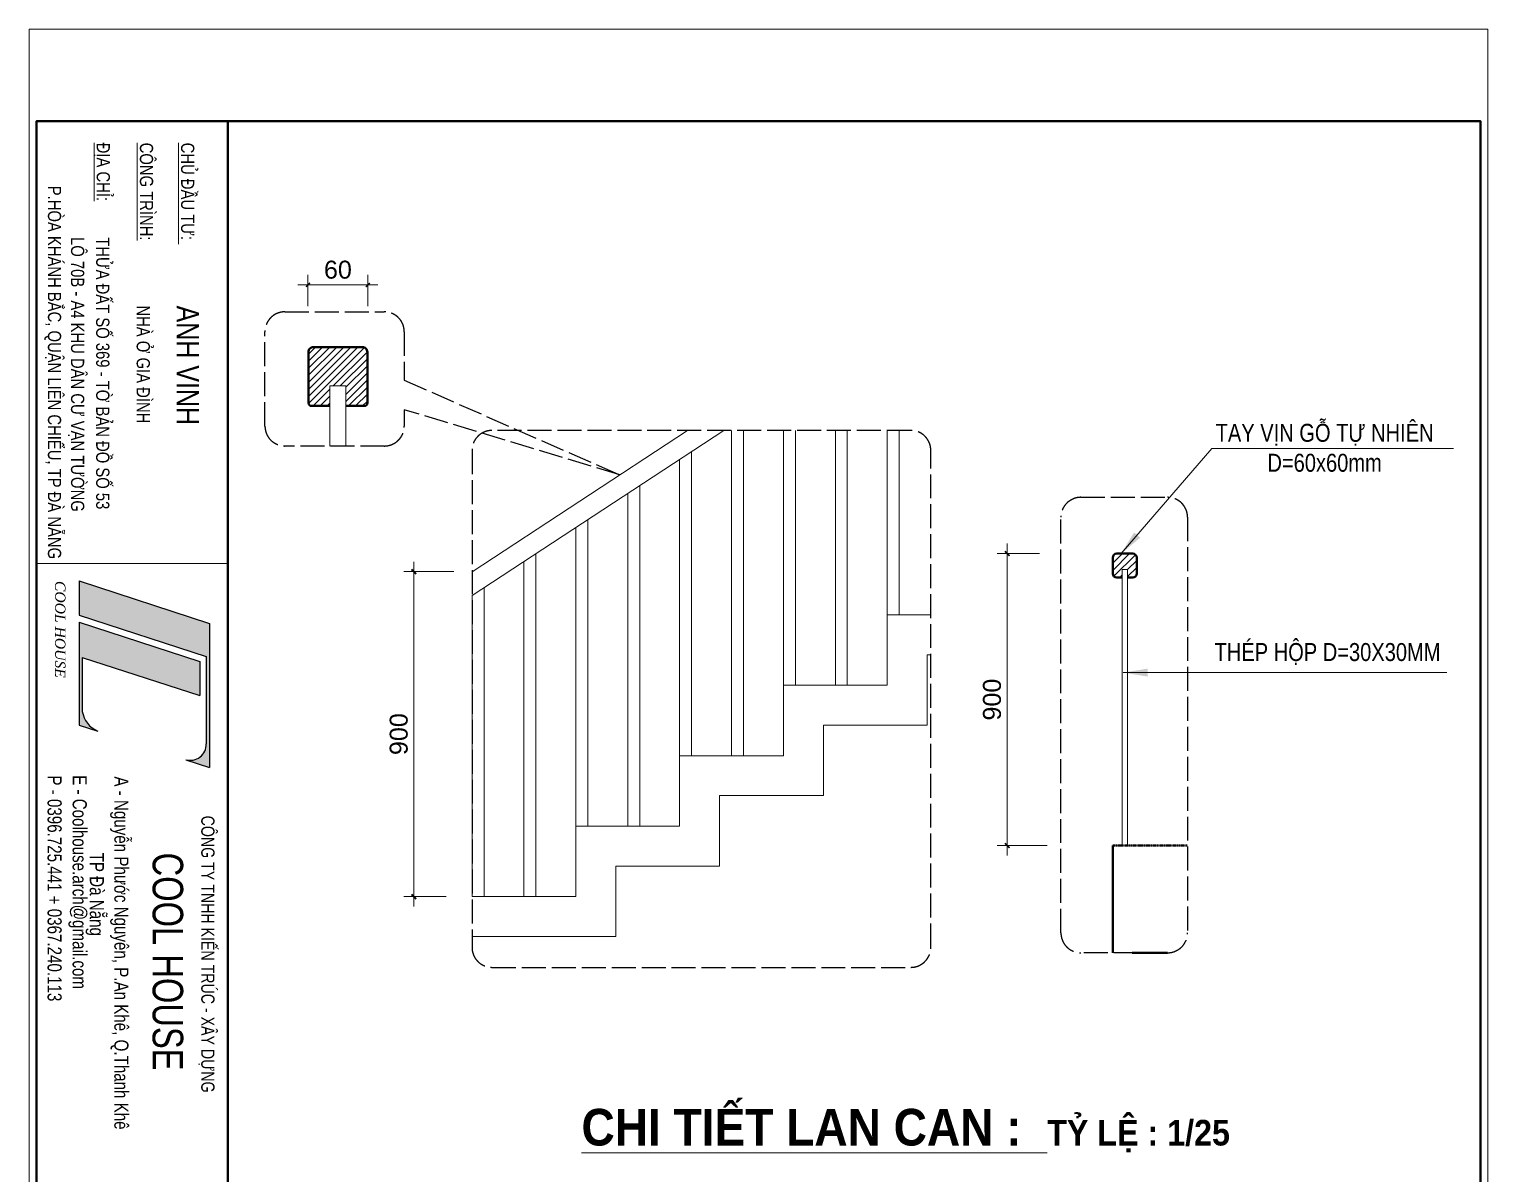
# Model space of a CAD drawing. Header units: inches. Extents: x 921646 to 2157952, y -92667 to 262089.
# Drawn here: x 2027930 to 2042544, y 27203 to 38673 of the extents above; entities that cross this region are included whole.
import ezdxf

# ---------------------------------------------------------------- set-up
doc = ezdxf.new("R2010")
doc.units = ezdxf.units.IN
doc.header["$MEASUREMENT"] = 0
doc.linetypes.add('ACAD_ISO02W100', pattern=[15, 12, -3])
doc.linetypes.add('DASHDOTX2', pattern=[2, 1, -0.5, 0, -0.5])
doc.layers.get('0').update_dxf_attribs({"lineweight": 9})
doc.layers.get('DEFPOINTS').update_dxf_attribs({"lineweight": 9})
for name, color, linetype, lineweight in [('09-DIMOUT', 251, 'Continuous', 9), ('13 TRICH DAN', 134, 'Continuous', 9), ('15 TEXT', 134, 'Continuous', 15), ('16 TRICH CHI TIET', 100, 'ACAD_ISO02W100', 25), ('18 KINH', 126, 'Continuous', 9), ('2 THAY', 115, 'Continuous', 15), ('3 MANH', 26, 'Continuous', 9), ('4 TUONG', 255, 'Continuous', 40), ('Cp Net Dam 0.25', 4, 'Continuous', 25), ('Cp Net Manh 0.15', 8, 'Continuous', 15), ('Cp Net Thep 0.40', 2, 'Continuous', 40), ('Cp Text 0.15', 3, 'Continuous', 15), ('dim', 252, 'Continuous', 9), ('HATCH', 244, 'Continuous', 0)]:
    doc.layers.add(name, color=color, linetype=linetype, lineweight=lineweight)
doc.styles.add('CHU', font='arial.ttf')
doc.styles.add('IN', font='VHARIAL.TTF')
doc.styles.add('kt', font='VHELVCN.TTF')
doc.styles.add('Text', font='VKORIN.TTF')
doc.dimstyles.new('@20', dxfattribs={"dimtxt": 200, "dimasz": 100, "dimexe": 100, "dimexo": 0, "dimgap": 100, "dimtad": 1, "dimdec": 0, "dimlfac": 0.2, "dimzin": 9, "dimdsep": 46, "dimtxsty": 'CHU', "dimblk": 'ARCHTICK', "dimcen": 0.09, "dimdle": 100, "dimclrd": 251, "dimclre": 251, "dimclrt": 7, "dimadec": 0, "dimazin": 0, "dimtfac": 1, "dimtdec": 0, "dimtix": 1, "dimtofl": 0, "dimtmove": 2, "dimatfit": 3, "dimfxl": 500, "dimtolj": 1, "dimtzin": 0, "dimlwd": 13, "dimlwe": 13, "dimarcsym": 0})
doc.dimstyles.new('VJC10', dxfattribs={"dimtxt": 200, "dimasz": 100, "dimexe": 100, "dimexo": 0, "dimgap": 60, "dimtad": 1, "dimdec": 0, "dimlfac": 0.1, "dimzin": 9, "dimdsep": 46, "dimtxsty": 'CHU', "dimblk": 'ARCHTICK', "dimcen": 0.09, "dimdle": 100, "dimclrd": 251, "dimclre": 251, "dimclrt": 3, "dimadec": 0, "dimazin": 0, "dimtfac": 1, "dimtdec": 0, "dimtix": 1, "dimtmove": 2, "dimatfit": 3, "dimfxl": 500, "dimtolj": 1, "dimtzin": 0, "dimlwd": 13, "dimlwe": 13, "dimarcsym": 0})
doc.dimstyles.new('VJC25', dxfattribs={"dimtxt": 180, "dimasz": 120, "dimexe": 100, "dimexo": 0, "dimgap": 60, "dimtad": 1, "dimdec": 0, "dimlfac": 0.25, "dimzin": 9, "dimdsep": 46, "dimtxsty": 'CHU', "dimblk": 'ARCHTICK', "dimcen": 0.09, "dimdle": 100, "dimclrd": 251, "dimclre": 251, "dimclrt": 3, "dimadec": 0, "dimazin": 0, "dimtfac": 1, "dimtdec": 0, "dimtix": 1, "dimtmove": 2, "dimatfit": 3, "dimfxl": 400, "dimfxlon": 1, "dimtolj": 1, "dimtzin": 0, "dimlwd": 13, "dimlwe": 13, "dimarcsym": 0})

# ---------------------------------------------------------------- blocks, each defined once
blk = doc.blocks.new('_ArchTick')
at = {"layer": 'dim', "const_width": 0.15}
blk.add_lwpolyline([(0.2, 0.2), (-0.2, -0.2)], dxfattribs=at)
blk = doc.blocks.new('*D135')
at = {"layer": 'DEFPOINTS', "color": 0, "transparency": 16777216}
for p in [(2037729, 33418), (2038052, 33418), (2038786, 30492)]:
    blk.add_point(p, dxfattribs=at)
at = {"layer": 'dim', "color": 251, "lineweight": 13, "transparency": 16777216}
for p, q in [((2037729, 30392), (2037729, 33518)), ((2038052, 33418), (2037629, 33418)), ((2038129, 30492), (2037629, 30492))]:
    blk.add_line(p, q, dxfattribs=at)
at = {"layer": 'dim', "color": 251, "lineweight": 13, "transparency": 16777216, "xscale": 120, "yscale": 120, "zscale": 120}
for p, rotation in [((2037729, 33418), 90), ((2037729, 30492), 270)]:
    blk.add_blockref('_ArchTick', p, dxfattribs=dict(at, rotation=rotation))
at = {"layer": 'dim', "color": 3, "transparency": 16777216, "insert": (2037577, 31955), "char_height": 180, "attachment_point": 5, "rotation": 90, "style": 'CHU'}
blk.add_mtext('\\A1;900', dxfattribs=at)
blk = doc.blocks.new('*D138')
at = {"layer": 'DEFPOINTS', "color": 0, "transparency": 16777216}
for p in [(2031323, 36110), (2030723, 35898), (2031323, 35898)]:
    blk.add_point(p, dxfattribs=at)
at = {"layer": 'dim', "color": 251, "lineweight": 13, "transparency": 16777216}
for p, q in [((2030623, 36110), (2031423, 36110)), ((2030723, 35898), (2030723, 36210)), ((2031323, 35898), (2031323, 36210))]:
    blk.add_line(p, q, dxfattribs=at)
at = {"layer": 'dim', "color": 251, "lineweight": 13, "transparency": 16777216, "xscale": 100, "yscale": 100, "zscale": 100}
for p, rotation in [((2030723, 36110), 179.9993640703681), ((2031323, 36110), 359.9993640703681)]:
    blk.add_blockref('_ArchTick', p, dxfattribs=dict(at, rotation=rotation))
at = {"layer": 'dim', "color": 3, "transparency": 16777216, "insert": (2031023, 36262), "char_height": 180, "attachment_point": 5, "rotation": 359.9994, "style": 'CHU'}
blk.add_mtext('\\A1;60', dxfattribs=at)
blk = doc.blocks.new('*D139')
at = {"layer": 'DEFPOINTS', "color": 0, "transparency": 16777216}
for p in [(2031784, 33237), (2032367, 33237), (2032108, 29981)]:
    blk.add_point(p, dxfattribs=at)
at = {"layer": 'dim', "color": 251, "lineweight": 13, "transparency": 16777216}
for p, q in [((2031784, 29881), (2031784, 33337)), ((2032184, 33237), (2031684, 33237)), ((2032108, 29981), (2031684, 29981))]:
    blk.add_line(p, q, dxfattribs=at)
at = {"layer": 'dim', "color": 251, "lineweight": 13, "transparency": 16777216, "xscale": 120, "yscale": 120, "zscale": 120}
for p, rotation in [((2031784, 33237), 90), ((2031784, 29981), 270)]:
    blk.add_blockref('_ArchTick', p, dxfattribs=dict(at, rotation=rotation))
at = {"layer": 'dim', "color": 3, "transparency": 16777216, "insert": (2031633, 31609), "char_height": 180, "attachment_point": 5, "rotation": 90, "style": 'CHU'}
blk.add_mtext('\\A1;900', dxfattribs=at)
blk = doc.blocks.new('Khung Ht dep')
at = {"layer": 'HATCH'}
h = blk.add_hatch(color=256, dxfattribs=at)
h.dxf.hatch_style = 1
h.paths.add_polyline_path([(9412, 2369), (9878, 2369), (10440, 4098), (11626, 4098, -0.508984), (11842, 3821), (11946, 4142), (9989, 4142)])
h.paths.add_polyline_path([(9972, 2369), (11370, 2369), (11453, 2625, -0.262638), (11186, 2413), (10452, 2413), (10971, 4009), (10505, 4009)], flags=17)
blk.add_line((9173, 4392), (9173, 1792))
at = {"layer": 'Cp Net Dam 0.25'}
for p, q in [((9412, 2369), (9989, 4142)), ((9878, 2369), (10440, 4098)), ((9972, 2369), (10505, 4009)), ((9989, 4142), (11946, 4142)), ((10440, 4098), (11626, 4098)), ((10452, 2413), (10971, 4009)), ((10505, 4009), (10971, 4009)), ((11842, 3821), (11946, 4142)), ((11370, 2369), (11453, 2625)), ((10452, 2413), (11186, 2413)), ((9412, 2369), (9878, 2369)), ((9972, 2369), (11370, 2369))]:
    blk.add_line(p, q, dxfattribs=at)
for centre, radius, start, end in [((11633, 3881), 217, 344.0217, 91.9232), ((11131, 2756), 347, 278.9949, 337.8578)]:
    blk.add_arc(centre, radius, start, end, dxfattribs=at)
at = {"layer": 'Cp Net Thep 0.40', "color": 106}
blk.add_line((3162, 4392), (30380, 4392), dxfattribs=at)
at = {"layer": 'Cp Net Thep 0.40', "color": 106, "flags": 128}
blk.add_lwpolyline([(30380, 21415), (30380, 1792), (3162, 1792), (3162, 21415)], close=True, dxfattribs=at)
at = {"layer": 'DEFPOINTS', "ltscale": 100}
blk.add_lwpolyline([(30430, 1692), (30430, 21515), (1912, 21515), (1912, 1692)], close=True, dxfattribs=at)
at = {"layer": 'Cp Net Manh 0.15', "insert": (9412, 2185), "char_height": 140.72, "width": 1957.54, "attachment_point": 1, "rotation": 359.9996, "style": 'kt'}
blk.add_mtext('\\pxqd;{\\fTimes New Roman|b0|i1|c0|p18;COOL HOUSE}', dxfattribs=at)
at = {"layer": 'Cp Text 0.15', "color": 8, "style": 'Text', "width": 0.8}
for s, height, p in [('COÂNG TY TNHH KIEÁN TRUÙC - XAÂY DÖÏNG', 180.23, (12602, 4030)), ('COOL HOUSE', 415.3, (13104, 3369)), ('A - Nguyeãn Phöôùc Nguyeân, P.An Kheâ, Q.Thanh Kheâ', 192.25, (12069, 2849)), ('TP Ñaø Naüng', 192.25, (13105, 2516)), ('E - Coolhouse.arch@gmail.com', 192.25, (12052, 2282)), ('P - 0396.725.441 + 0367.240.113', 192.25, (12055, 1941))]:
    blk.add_text(s, height=height, dxfattribs=at).set_placement(p)
at = {"layer": 'Cp Text 0.15', "color": 7, "ltscale": 100, "style": 'IN', "width": 0.8}
for s, height, p in [('%%uchñ ®Çu t\xad: ', 180, (3455, 3756)), ('ANH VINH', 304.2, (5669, 3694, -32416)), ('%%Uc«ng tr×nh:', 180, (3455, 3196)), ('nhµ ë gia ®×nh', 180, (5667, 3152, -32416)), ('%%U®Þa chØ:', 180, (3455, 2609)), ('thöa ®Êt sè 369 - tê b¶n ®å sè 53', 180, (4741, 2602, -32416)), ('l« 70b - a4 khu d©n c\xad v¹n t\xadêng ', 180, (4738, 2260, -32416)), ('p.hßa kh¸nh b¾c, quËn liªn chiÓu, tp ®µ n½ng', 180, (4041, 1946, -32416))]:
    blk.add_text(s, height=height, dxfattribs=at).set_placement(p)

msp = doc.modelspace()

# ---------------------------------------------------------------- hatches: boundary and pattern name
at = {"layer": 'HATCH'}
h = msp.add_hatch(dxfattribs=at)
h.set_pattern_fill('ANSI31', color=256, scale=1637.382422, style=0)
h.set_pattern_definition([(45, (1895518.565, -91.037), (-35.355339, 35.355339), [])])
h.paths.add_polyline_path([(2031023.2, 35097.7), (2031103.2, 35097.7), (2031103.2, 34897.7), (2031288.2, 34897.7, 0.4142135), (2031318.2, 34927.7), (2031318.1, 35437.7, 0.4142136), (2031268.1, 35487.7), (2030778.1, 35487.7, 0.4142136), (2030728.1, 35437.7), (2030728.2, 34927.7, 0.4142136), (2030758.2, 34897.7), (2030943.2, 34897.7), (2030943.2, 35097.7)])
h = msp.add_hatch(dxfattribs=at)
h.set_pattern_fill('ANSI31', color=256, scale=1637.382422, style=0)
h.set_pattern_definition([(45, (2039350.61, 33178.186), (-35.3553, 35.3553), [])])
edge = h.paths.add_edge_path()
edge.add_line((2038882.1, 33258.2), (2038882.1, 33178.2))
edge.add_line((2038882.1, 33178.2), (2038826.1, 33178.2))
edge.add_arc((2038826.1, 33218.2), 40, 180, 270, ccw=False)
edge.add_line((2038786.1, 33218.2), (2038786.1, 33378.2))
edge.add_arc((2038826.1, 33378.2), 40, 90, 180, ccw=False)
edge.add_line((2038826.1, 33418.2), (2038986.1, 33418.2))
edge.add_arc((2038986.1, 33378.2), 40, 0, 90, ccw=False)
edge.add_line((2039026.1, 33378.2), (2039026.1, 33218.2))
edge.add_arc((2038986.1, 33218.2), 40, 270, 360, ccw=False)
edge.add_line((2038986.1, 33178.2), (2038935.1, 33178.2))
edge.add_line((2038935.1, 33178.2), (2038935.1, 33258.2))
edge.add_line((2038935.1, 33258.2), (2038906.1, 33258.2))
edge.add_line((2038906.1, 33258.2), (2038882.1, 33258.2))

# ---------------------------------------------------------------- linework, layer by layer
at = {"layer": '09-DIMOUT'}
for p, q in [((2034966.9, 31392.9), (2034966.9, 34652.3)), ((2035086.9, 31392.9), (2035086.9, 34652.3)), ((2035486.9, 32098.9), (2035486.9, 34652.3)), ((2035606.9, 32098.9), (2035606.9, 34652.3)), ((2036006.9, 32098.9), (2036006.9, 34652.3)), ((2036126.9, 32098.9), (2036126.9, 34652.3)), ((2036526.9, 32804.9), (2036526.9, 34652.3)), ((2036646.9, 32804.9), (2036646.9, 34652.3)), ((2034446.9, 31392.9), (2034446.9, 34362.1)), ((2034566.9, 31392.9), (2034566.9, 34440.8)), ((2034046.9, 30686.9), (2034046.9, 34099.7)), ((2033926.9, 30686.9), (2033926.9, 34021)), ((2033406.9, 30686.9), (2033406.9, 33679.8)), ((2033526.9, 30686.9), (2033526.9, 33758.6)), ((2032886.9, 29980.9), (2032886.9, 33338.7)), ((2033006.9, 29980.9), (2033006.9, 33417.4)), ((2032486.9, 29980.9), (2032486.9, 33076.3)), ((2032366.9, 29980.9), (2032366.9, 32997.6)), ((2036526.9, 32098.9), (2036526.9, 32804.9)), ((2036526.9, 32804.9), (2036963.2, 32804.9)), ((2036926.9, 31698.9), (2036926.9, 32404.9)), ((2036926.9, 32404.9), (2036963.2, 32404.9)), ((2035486.9, 31392.9), (2035486.9, 32098.9)), ((2035486.9, 32098.9), (2036526.9, 32098.9)), ((2035886.9, 30992.9), (2035886.9, 31698.9)), ((2035886.9, 31698.9), (2036926.9, 31698.9)), ((2034446.9, 30686.9), (2034446.9, 31392.9)), ((2034446.9, 31392.9), (2035486.9, 31392.9)), ((2034846.9, 30286.9), (2034846.9, 30992.9)), ((2034846.9, 30992.9), (2035886.9, 30992.9)), ((2033406.9, 29980.9), (2033406.9, 30686.9)), ((2033406.9, 30686.9), (2034446.9, 30686.9)), ((2033806.9, 29580.9), (2033806.9, 30286.9)), ((2033806.9, 30286.9), (2034846.9, 30286.9)), ((2032366.9, 29980.9), (2033406.9, 29980.9)), ((2032366.9, 29580.9), (2033806.9, 29580.9))]:
    msp.add_line(p, q, dxfattribs=at)
at = {"layer": '16 TRICH CHI TIET', "ltscale": 20}
msp.add_lwpolyline([(2031688.2, 34859.9), (2031688.2, 34696.1, -0.4141552), (2031488.3, 34496.1, -0.0000498), (2031488.2, 34496.1), (2030492.2, 34496.1, -0.4142136), (2030292.2, 34696.1), (2030292.1, 35640.7, -0.4142136), (2030492.1, 35840.7), (2031488.2, 35840.7, -0.4142136), (2031688.2, 35640.7), (2031688.2, 35154.6)], format="xyb", dxfattribs=at)
msp.add_lwpolyline([(2031688.2, 35154.6), (2033846.4, 34207.4), (2031688.2, 34859.9)], dxfattribs=at)
for points in [[(2036763.2, 34652.3), (2032566.9, 34652.3, 0.4142136), (2032366.9, 34452.3), (2032366.9, 29472.2, 0.4142136), (2032566.9, 29272.2), (2036763.2, 29272.2, 0.4142136), (2036963.2, 29472.2), (2036963.2, 34452.3, 0.4142136)], [(2039335.5, 29418.2), (2038466.9, 29418.2, -0.4142136), (2038266.9, 29618.2), (2038266.9, 33782, -0.4142136), (2038466.9, 33982), (2039335.5, 33982, -0.4142136), (2039535.5, 33782), (2039535.5, 29618.2, -0.4142136)]]:
    msp.add_lwpolyline(points, format="xyb", close=True, dxfattribs=at)
at = {"layer": '18 KINH'}
for points in [[(2031103.2, 34496.1), (2031103.2, 35097.7), (2031103.2, 35097.7), (2031023.2, 35097.7), (2030943.2, 35097.7), (2030943.2, 35097.7), (2030943.2, 34496.1)], [(2038882.1, 30491.9), (2038882.1, 33258.2), (2038935.1, 33258.2), (2038935.1, 30491.9)]]:
    msp.add_lwpolyline(points, dxfattribs=at)
at = {"layer": '2 THAY'}
for points in [[(2034889.3, 34652.3), (2032366.9, 32997.6)], [(2032366.9, 33236.8), (2034524.7, 34652.3)]]:
    msp.add_lwpolyline(points, dxfattribs=at)
at = {"layer": '3 MANH'}
for p, q in [((2038906.1, 33258.2), (2038882.1, 33258.2)), ((2038882.1, 33258.2), (2038882.1, 33178.2)), ((2038935.1, 33258.2), (2038906.1, 33258.2)), ((2038935.1, 33258.2), (2038935.1, 33178.2))]:
    msp.add_line(p, q, dxfattribs=at)
at = {"layer": '4 TUONG'}
for p, q in [((2038786.1, 33378.2), (2038786.1, 33218.2)), ((2038986.1, 33418.2), (2038826.1, 33418.2)), ((2039026.1, 33378.2), (2039026.1, 33218.2)), ((2038826.1, 33178.2), (2038882.1, 33178.2)), ((2038935.1, 33178.2), (2038986.1, 33178.2)), ((2038786.1, 30491.9), (2038786.1, 29418.2)), ((2038979.8, 29418.2), (2039335.5, 29418.2))]:
    msp.add_line(p, q, dxfattribs=at)
at = {"layer": '4 TUONG', "linetype": 'DASHDOTX2'}
msp.add_line((2038786.1, 30491.9), (2039535.5, 30491.9), dxfattribs=at)
at = {"layer": '4 TUONG'}
msp.add_lwpolyline([(2031103.2, 34897.7), (2031288.2, 34897.7, 0.4142136), (2031318.2, 34927.7), (2031318.1, 35437.7, 0.4142136), (2031268.1, 35487.7), (2030778.1, 35487.7, 0.4142136), (2030728.1, 35437.7), (2030728.2, 34927.7, 0.4142136), (2030758.2, 34897.7), (2030943.2, 34897.7)], format="xyb", dxfattribs=at)
for centre, start, end in [((2038826.1, 33378.2), 90, 180), ((2038986.1, 33378.2), 0, 90), ((2038826.1, 33218.2), 180, 270), ((2038986.1, 33218.2), 270, 0)]:
    msp.add_arc(centre, 40, start, end, dxfattribs=at)

# ---------------------------------------------------------------- block references
at = {"layer": 'Cp Net Manh 0.15', "xscale": 0.737236949663151, "yscale": 0.737236949663151, "zscale": 0.737236949663151, "rotation": 270}
msp.add_blockref('Khung Ht dep', (2026682.7, 40082.8), dxfattribs=at)

# ---------------------------------------------------------------- texts
at = {"layer": '13 TRICH DAN', "char_height": 180, "style": 'IN'}
for s, insert, attachment_point in [('{\\fArial|b0|i0|c0|p34;\\W0.8;TAY VỊN GỖ TỰ NHIÊN \\PD=60x60mm}', (2040908.8, 34235.7), 8), ('{\\fArial|b0|i0|c0|p34;\\W0.8;THÉP HỘP D=30X30MM}', (2040938.1, 32521.6), 2)]:
    msp.add_mtext(s, dxfattribs=dict(at, insert=insert, attachment_point=attachment_point))
at = {"layer": '15 TEXT', "insert": (2036712, 27853.9), "char_height": 330.383, "width": 11023.696, "attachment_point": 2, "style": 'IN'}
msp.add_mtext('{\\fArial|b1|i0|c0|p34;\\H1.1111x;\\W0.9;\\LCHI TIẾT LAN CAN :\\l  \\H0.70001x;TỶ LỆ : 1/25}', dxfattribs=at)

# ---------------------------------------------------------------- dimensions: what is measured, and where the dimension line sits
at = {"layer": 'dim'}
for base, p1, p2, angle, text, dimstyle, override, picture, middle in [((2031323.2, 36110), (2030723.1, 35898.5), (2031323.1, 35898.5), 179.99936, '60', 'VJC10', {"dimtxt": 180, "dimlfac": 0.1}, '*D138', (2031023.2, 36261.9)), ((2037728.8, 33418.2), (2038786.1, 30491.9), (2038052.4, 33418.2), 90, '900', 'VJC25', {"dimlfac": 0.25}, '*D135', (2037576.9, 31955)), ((2031784.5, 33236.8), (2032108.1, 29980.9), (2032366.9, 33236.8), 90, '900', 'VJC25', {"dimlfac": 0.25}, '*D139', (2031632.6, 31608.8))]:
    dim = msp.add_linear_dim(base=base, p1=p1, p2=p2, angle=angle, text=text, dimstyle=dimstyle, override=override, dxfattribs=at)
    dim.commit()
    dim.dimension.update_dxf_attribs({"geometry": picture, "text_midpoint": middle})

# ---------------------------------------------------------------- leaders
at = {"layer": '13 TRICH DAN'}
for points in [[(2038870.9, 33418.2), (2039777.9, 34471.5), (2042198.9, 34471.5)], [(2038892.1, 32225.5), (2042132.2, 32225.5)]]:
    msp.add_leader(points, dimstyle='@20', override={"dimscale": 0.244292, "dimasz": 1000, "dimtad": 0}, dxfattribs=at)

doc.saveas('drawing.dxf')
